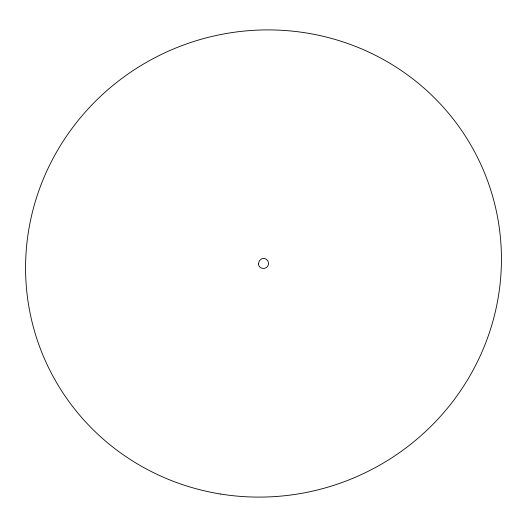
<?xml version="1.0" encoding="UTF-8"?>
<svg xmlns="http://www.w3.org/2000/svg" width="527" height="527" viewBox="0 0 527 527"><rect width="100%" height="100%" fill="white"/><g stroke="black" fill="none" stroke-linecap="round" stroke-linejoin="round"><path stroke-width="0.79" d="M258.441 263.836C258.454 266.082 260.555 268.48 262.861 268.355L264.152 268.5L266.596 267.452C269.152 265.509 269.178 261.418 266.583 259.468L265.43 258.836A5.118 4.987 -22.9 0 0 261.517 258.922L259.343 260.852L258.441 263.836M220.806 494.062A238.869 232.651 -22.9 0 0 487.561 180.748A238.869 232.651 -22.9 0 0 82.133 115.69A238.869 232.651 -22.9 0 0 220.806 494.062"/></g></svg>
